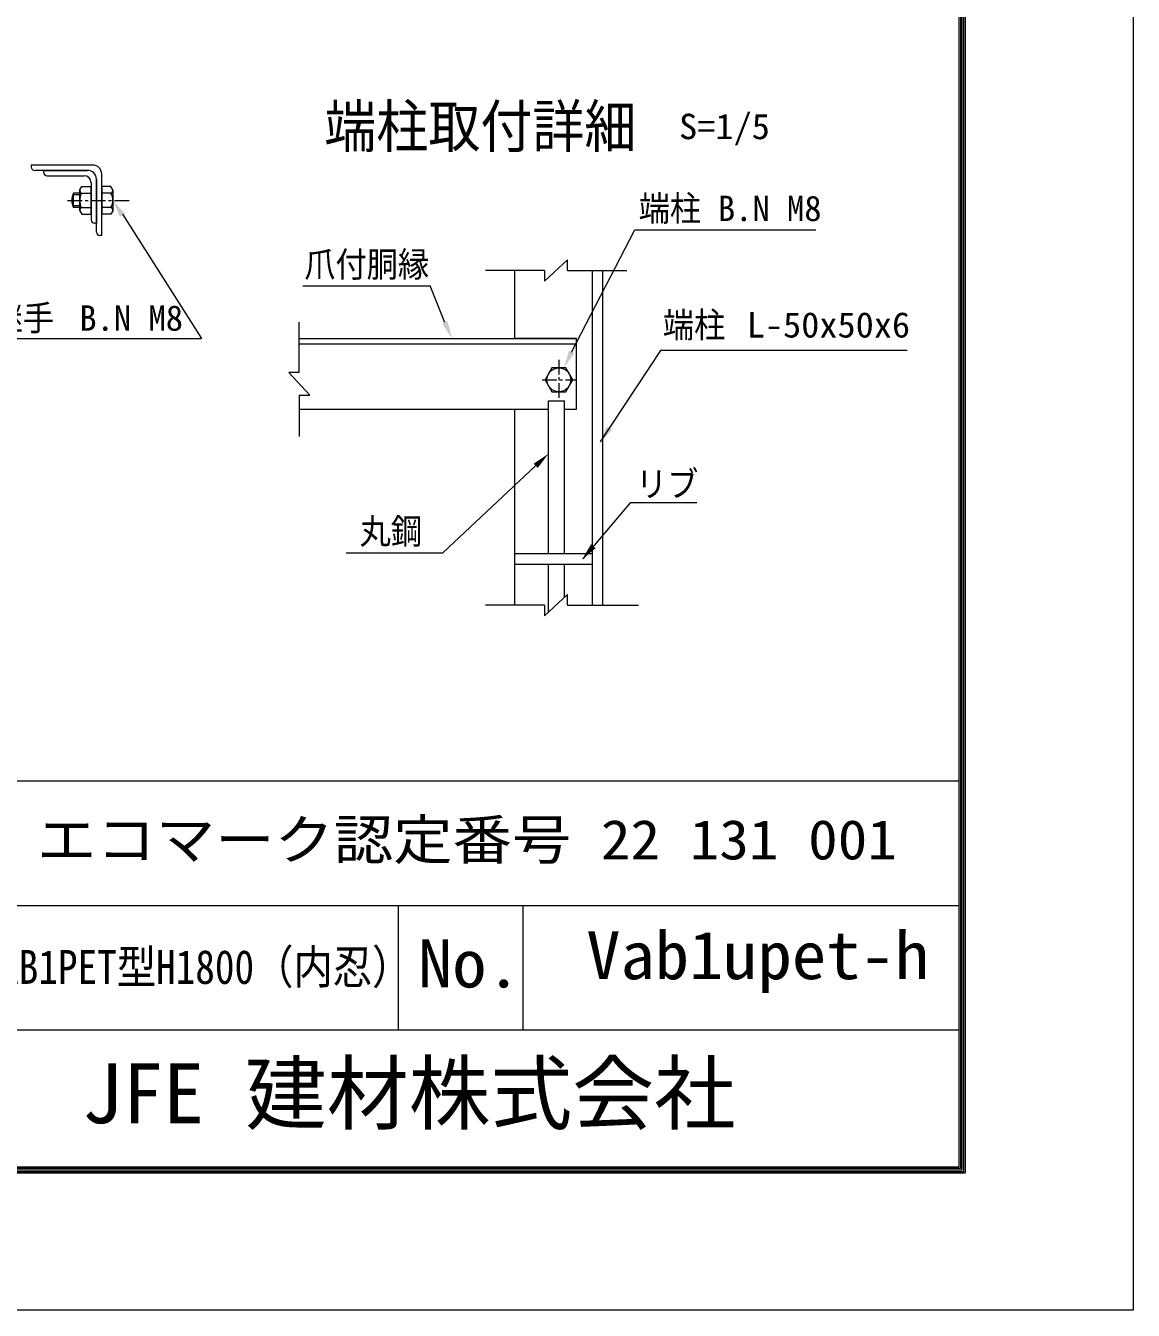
# Model space of a CAD drawing. Units: millimetres, scale not verified, with parts at other scales. Extents: x -4455 to 4455, y -3150 to 3150.
# Drawn here: x 2569 to 4455, y -3150 to -963 of the extents above; entities that cross this region are included whole.
import ezdxf
from ezdxf.enums import TextEntityAlignment as Align

# ---------------------------------------------------------------- set-up
doc = ezdxf.new("R2010")
doc.units = ezdxf.units.MM
doc.header["$LTSCALE"] = 20
doc.linetypes.add('USER1', pattern=[2, 1.25, -0.25, 0.25, -0.25])
doc.layers.add('0-3_7詳細', color=7, linetype='Continuous', lineweight=18)
doc.layers.add('0-E_D-TTL', color=7, linetype='Continuous', lineweight=18)
doc.layers.add('0-F_D-TTL-TXT', color=7, linetype='Continuous')
doc.styles.add('ＭＳ ゴシック', font='')
doc.styles.get('ＭＳ ゴシック').set_extended_font_data('MS Gothic')

msp = doc.modelspace()

# ---------------------------------------------------------------- linework, layer by layer
at = {"layer": '0-3_7詳細'}
for p, q in [((2683.61, -1200.21), (2578.61, -1200.21)), ((2578.61, -1200.21), (2578.61, -1203.21)), ((2674.61, -1209.21), (2584.61, -1209.21)), ((2599.61, -1209.21), (2674.61, -1209.21)), ((2599.61, -1209.21), (2599.61, -1212.21)), ((2605.61, -1218.21), (2668.61, -1218.21)), ((2689.61, -1314.21), (2689.61, -1224.21)), ((2698.61, -1320.21), (2698.61, -1215.21)), ((2661.41, -1277.97), (2661.41, -1242.45)), ((2680.61, -1230.21), (2680.61, -1293.21)), ((2680.61, -1283.73), (2680.61, -1236.69)), ((2714.41, -1236.69), (2698.61, -1236.69)), ((2698.61, -1236.69), (2698.61, -1283.73)), ((2717.81, -1242.57), (2714.41, -1236.69)), ((2650.75, -1272.21), (2650.75, -1248.21)), ((2661.41, -1248.21), (2650.75, -1248.21)), ((2663.47, -1248.21), (2680.61, -1248.21)), ((2714.41, -1248.21), (2698.61, -1248.21)), ((2661.41, -1272.21), (2650.75, -1272.21)), ((2661.41, -1277.97), (2664.73, -1283.73)), ((2663.47, -1272.21), (2680.61, -1272.21)), ((2664.73, -1283.73), (2680.61, -1283.73)), ((2714.41, -1272.21), (2698.61, -1272.21)), ((2714.41, -1283.73), (2698.61, -1283.73)), ((2698.61, -1320.21), (2695.61, -1320.21)), ((3401.9, -1495.73), (3401.9, -1379.68)), ((3533.9, -1949.58), (3533.9, -1379.68)), ((3551.9, -1949.58), (3551.9, -1379.68)), ((3034.98, -1495.73), (3506.9, -1495.73)), ((3034.98, -1504.73), (3506.9, -1504.73)), ((3506.9, -1495.73), (3401.9, -1495.73)), ((3424.4, -1495.73), (3424.6, -1495.73)), ((3506.9, -1615.73), (3506.9, -1495.73)), ((3034.98, -1615.73), (3459.22, -1615.73)), ((3401.9, -1949.58), (3401.9, -1615.73)), ((3459.22, -1862.21), (3459.22, -1601.79)), ((3459.22, -1601.79), (3486.22, -1601.79)), ((3486.22, -1862.21), (3486.22, -1601.79)), ((3486.22, -1615.73), (3506.9, -1615.73)), ((3533.9, -1862.21), (3401.9, -1862.21)), ((3533.9, -1880.21), (3401.9, -1880.21)), ((3459.22, -1961.42), (3459.22, -1880.21)), ((3486.22, -1936.35), (3486.22, -1880.21))]:
    msp.add_line(p, q, dxfattribs=at)
at = {"layer": '0-3_7詳細', "color": 1, "linetype": 'USER1'}
for p, q in [((2640.35, -1260.21), (2746.4, -1260.21)), ((3476.9, -1531.54), (3476.9, -1600.93)), ((3448.34, -1565.73), (3505.46, -1565.73))]:
    msp.add_line(p, q, dxfattribs=at)
at = {"layer": '0-3_7詳細', "color": 1}
for p, q in [((2661.41, -1250.61), (2649.54, -1250.61)), ((2661.41, -1269.81), (2649.54, -1269.81)), ((2733.89, -1283.71), (2868.39, -1495.5)), ((3498.55, -1518.44), (3606.1, -1310.64)), ((3606.1, -1310.64), (3914.59, -1310.64)), ((3040.82, -1405.94), (3257.76, -1405.94)), ((3282.82, -1468.45), (3257.76, -1405.94)), ((2495.84, -1495.5), (2868.39, -1495.5)), ((3437.35, -1712.33), (3279.65, -1860.52)), ((3114.92, -1860.52), (3279.65, -1860.52))]:
    msp.add_line(p, q, dxfattribs=at)
at = {"layer": '0-3_7詳細', "color": 4}
for p, q in [((3452.58, -1397.68), (3491.35, -1361.68)), ((3491.35, -1379.68), (3491.35, -1361.68)), ((3452.58, -1379.68), (3352.13, -1379.68)), ((3452.58, -1379.68), (3452.58, -1397.68)), ((3491.35, -1379.68), (3592.8, -1379.68)), ((3034.98, -1553.29), (3034.98, -1467.71)), ((3016.98, -1553.29), (3052.98, -1592.06)), ((3034.98, -1553.29), (3016.98, -1553.29)), ((3034.98, -1592.06), (3034.98, -1662.25)), ((3034.98, -1592.06), (3052.98, -1592.06)), ((3452.58, -1967.58), (3491.35, -1931.58)), ((3491.35, -1949.58), (3491.35, -1931.58)), ((3452.58, -1949.58), (3352.13, -1949.58)), ((3452.58, -1949.58), (3452.58, -1967.58)), ((3491.35, -1949.58), (3612.4, -1949.58))]:
    msp.add_line(p, q, dxfattribs=at)
at = {"layer": '0-3_7詳細'}
for points in [[(2689.61, -1224.21), (2689.61, -1299.21), (2686.61, -1299.21)], [(2661.41, -1242.45), (2664.73, -1236.69), (2680.61, -1236.69)], [(2717.81, -1242.57), (2717.81, -1277.85), (2714.41, -1283.73)]]:
    msp.add_lwpolyline(points, dxfattribs=at)
at = {"layer": '0-3_7詳細', "color": 1}
for points in [[(4069.64, -1515.79), (3650.17, -1515.79), (3547.26, -1671.61)], [(3711.97, -1775.1), (3598.13, -1775.1), (3517.43, -1870.53)]]:
    msp.add_lwpolyline(points, dxfattribs=at)
at = {"layer": '0-3_7詳細', "color": 3}
msp.add_lwpolyline([(3500.42, -1565.73), (3488.66, -1545.36), (3465.14, -1545.36), (3453.38, -1565.73), (3465.14, -1586.1), (3488.66, -1586.1)], close=True, dxfattribs=at)
msp.add_circle((3476.9, -1565.73), 20.4, dxfattribs=at)
at = {"layer": '0-3_7詳細'}
for centre, radius, start, end in [((2683.61, -1215.21), 15, 0, 90), ((2584.61, -1203.21), 6, 180, 270), ((2605.61, -1212.21), 6, 180, 270), ((2668.61, -1230.21), 12, 0, 90), ((2674.61, -1224.21), 15, 0, 90), ((2674.61, -1224.21), 15, 0, 90), ((2670.49, -1242.45), 9.09, 180, 219.3382), ((2711.93, -1242.88), 5.88, 294.94299, 2.968), ((2671.53, -1260.21), 24, 150, 210), ((2697.41, -1260.21), 36, 160.52878, 199.47122), ((2694.9, -1260.21), 22.91, 328.40741, 31.59259), ((2670.49, -1277.97), 9.09, 140.6618, 180), ((2711.93, -1277.55), 5.88, 357.032, 65.05701), ((2686.61, -1293.21), 6, 180, 270), ((2695.61, -1314.21), 6, 180, 270)]:
    msp.add_arc(centre, radius, start, end, dxfattribs=at)
at = {"layer": '0-3_7詳細', "color": 1}
for points in [[(2729.67, -1288.22), (2717.81, -1260.21), (2738.11, -1282.86)], [(3287.36, -1466.37), (3295.32, -1495.73), (3278.27, -1470.54)], [(3503.04, -1520.65), (3485.31, -1545.36), (3494.07, -1516.23)], [(3546.16, -1673.28), (3558.34, -1645.38), (3567.04, -1651.12)], [(3433.93, -1708.68), (3459.22, -1691.78), (3440.78, -1715.97)], [(3516.14, -1872.06), (3531.54, -1845.79), (3539.49, -1852.51)]]:
    msp.add_solid(points, dxfattribs=at)
at = {"layer": '0-E_D-TTL'}
for p, q in [((2248.59, -2248.64), (4157.81, -2248.64)), ((2248.59, -2460.77), (4157.81, -2460.77)), ((3203.2, -2460.77), (3203.2, -2672.91)), ((3415.33, -2460.77), (3415.33, -2672.91)), ((2248.59, -2672.91), (4157.81, -2672.91))]:
    msp.add_line(p, q, dxfattribs=at)
at = {"layer": '0-E_D-TTL', "color": 2}
msp.add_lwpolyline([(-4454.9, 3150.21), (4454.8, 3150.21), (4454.8, -3150.21), (-4454.9, -3150.21)], close=True, dxfattribs=at)
at = {"layer": '0-E_D-TTL'}
for points in [[(-4168.52, 2916.87), (4168.41, 2916.87), (4168.41, -2916.87), (-4168.52, -2916.87)], [(-4165.87, 2914.21), (4165.76, 2914.21), (4165.76, -2914.21), (-4165.87, -2914.21)], [(-4163.21, 2911.56), (4163.11, 2911.56), (4163.11, -2911.56), (-4163.21, -2911.56)], [(-4160.56, 2908.91), (4160.46, 2908.91), (4160.46, -2908.91), (-4160.56, -2908.91)], [(-4157.91, 2906.26), (4157.81, 2906.26), (4157.81, -2906.26), (-4157.91, -2906.26)]]:
    msp.add_lwpolyline(points, close=True, dxfattribs=at)

# ---------------------------------------------------------------- texts
at = {"layer": '0-3_7詳細', "style": 'ＭＳ ゴシック', "width": 0.9}
msp.add_text('端柱取付詳細', height=72.14, dxfattribs=at).set_placement((3077.53, -1191.8), align=Align.BOTTOM_LEFT)
at = {"layer": '0-3_7詳細', "color": 3, "style": 'ＭＳ ゴシック'}
for s, width, p in [('S=1/5', 1.05, (3681.62, -1169)), ('端柱', 0.9, (3612.77, -1308.47)), ('爪付胴縁', 0.9, (3043.54, -1403.76)), ('継手', 0.9, (2511.36, -1495.16)), ('端柱', 0.9, (3653.95, -1506.81)), ('L-50x50x6', 1.05, (3796.77, -1506.81)), ('リブ', 0.9, (3608.27, -1777.83)), ('丸鋼', 0.9, (3137.75, -1858.34))]:
    msp.add_text(s, height=43.26, dxfattribs=dict(at, width=width)).set_placement(p, align=Align.BOTTOM_LEFT)
for p in [(3747.58, -1308.47), (2660.56, -1495.16)]:
    msp.add_text('B.N M8', height=43.26, dxfattribs=at).set_placement(p, align=Align.BOTTOM_LEFT)
at = {"layer": '0-F_D-TTL-TXT', "style": 'ＭＳ ゴシック'}
for s, height, width, p in [('エコマーク認定番号 22 131 001', 67.35, 1.1, (2588.59, -2402.66)), ('Vab1upet-h', 81.67, 1.05, (3523.52, -2610.83)), ('VAB1PET型H1800（内忍）', 57.73, 0.85, (2490.6, -2611.67)), ('No.', 81.67, 1.05, (3237.14, -2624.97))]:
    msp.add_text(s, height=height, dxfattribs=dict(at, width=width)).set_placement(p, align=Align.BOTTOM_LEFT)
msp.add_text('JFE 建材株式会社', height=102.1, dxfattribs=at).set_placement((2664.78, -2862.24), align=Align.BOTTOM_LEFT)

doc.saveas('drawing.dxf')
